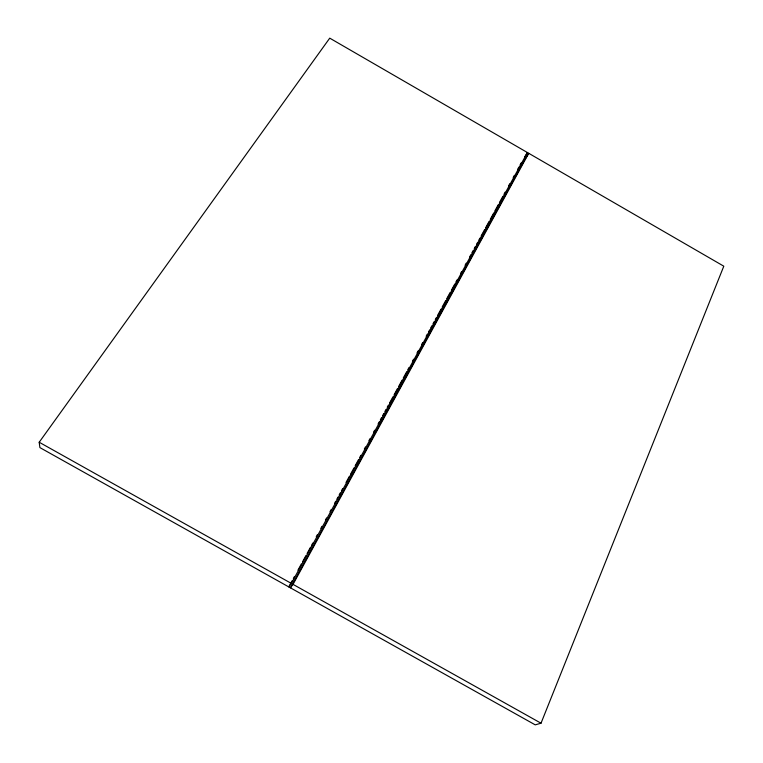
<?xml version="1.0" encoding="UTF-8"?>
<svg xmlns="http://www.w3.org/2000/svg" width="763" height="763" viewBox="0 0 763 763"><rect width="100%" height="100%" fill="white"/><g stroke="black" fill="none" stroke-linecap="round" stroke-linejoin="round"><path stroke-width="1.14" d="M541.015 723.21L723.801 266.192L329.74 38.15L39.199 442.244L39.905 447.604L535.216 724.85L541.015 723.21L39.199 442.244M292.2 580.633L288.767 586.9L291.352 583.428L527.414 152.543L524.601 157.054M293.345 578.545L294.489 576.456M297.932 570.19L301.366 563.924M302.51 561.835L305.944 555.569M307.088 553.48L310.522 547.214M311.666 545.125L312.811 543.037M316.244 536.77L317.389 534.682M320.832 528.416L321.976 526.327M325.41 520.061L326.554 517.972M329.988 511.706L331.132 509.617M334.566 503.351L335.71 501.262M336.855 499.174L337.999 497.085M339.144 494.996L340.288 492.908M341.433 490.819L342.587 488.73M346.021 482.464L349.454 476.198M350.599 474.109L354.032 467.843M355.176 465.754L358.61 459.488M359.755 457.399L360.899 455.311M364.332 449.045L365.477 446.956M368.92 440.69L370.065 438.601M373.498 432.335L374.643 430.246M378.076 423.98L379.221 421.891M380.365 419.803L381.51 417.714M382.654 415.625L383.799 413.536M384.943 411.448L386.088 409.359M387.232 407.27L388.377 405.182M389.531 403.093L392.964 396.827M394.109 394.738L397.542 388.472M398.687 386.383L402.12 380.117M403.265 378.028L406.698 371.762M407.843 369.673L408.987 367.585M412.421 361.319L413.575 359.23M417.008 352.964L418.153 350.875M421.586 344.609L422.731 342.52M426.164 336.254L427.309 334.165M428.453 332.077L429.598 329.988M430.742 327.899L431.887 325.811M433.031 323.722L434.176 321.633M435.32 319.544L436.474 317.456M437.619 315.367L441.052 309.101M442.197 307.012L445.63 300.746M446.775 298.657L450.208 292.391M451.353 290.302L454.786 284.036M455.931 281.948L457.075 279.859M460.518 273.593L461.663 271.504M465.096 265.238L466.241 263.149M469.674 256.883L470.819 254.794M471.963 252.706L473.108 250.617M474.252 248.528L475.397 246.439M476.541 244.351L477.686 242.262M478.83 240.173L479.975 238.085M481.119 235.996L484.562 229.73M485.707 227.641L489.14 221.375M490.285 219.286L493.718 213.02M494.863 210.931L498.296 204.665M499.441 202.577L502.874 196.31M504.019 194.222L505.163 192.133M508.606 185.867L509.751 183.778M513.184 177.512L514.329 175.423M517.762 169.157L518.907 167.068M520.051 164.98L521.196 162.891M524.219 160.516L290.417 587.825L293.03 584.363L528.721 153.306L524.219 160.516"/></g></svg>
